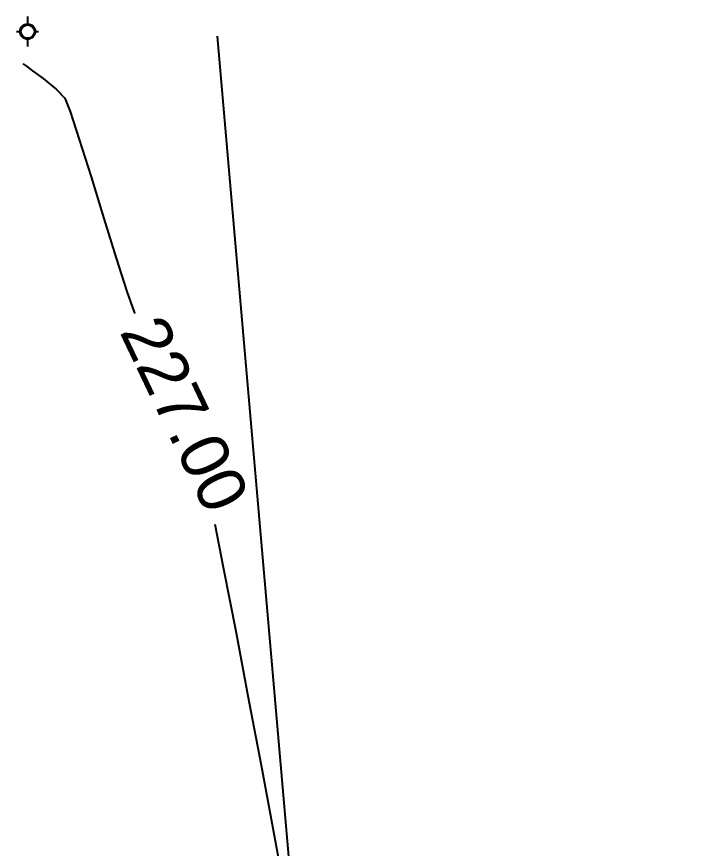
# Model space of a CAD drawing. Header units: metres. Extents: x 600780 to 602257, y 1303551 to 1303943.
# Drawn here: x 601481.55 to 601495.59, y 1303749.43 to 1303766.75 of the extents above; entities that cross this region are included whole.
import ezdxf

# ---------------------------------------------------------------- set-up
doc = ezdxf.new("R2010")
doc.units = ezdxf.units.M
doc.header["$LTSCALE"] = 0.0254
doc.header["$MEASUREMENT"] = 0
for name, color, linetype in [('CERCO', 6, 'Continuous'), ('CONT-MJR', 30, 'Continuous'), ('POSTE DE LUZ', 1, 'Continuous')]:
    doc.layers.add(name, color=color, linetype=linetype)
doc.styles.add('CURVAS', font='arial.ttf', dxfattribs={"height": 1})

# ---------------------------------------------------------------- blocks, each defined once
blk = doc.blocks.new('*U61')
at = {"layer": 'CONT-MJR', "elevation": 227, "flags": 128}
for points in [[(601481.677, 1303765.772), (601481.696, 1303765.757), (601481.754, 1303765.713), (601481.884, 1303765.618), (601482.101, 1303765.455), (601482.372, 1303765.235), (601482.553, 1303765.049), (601482.663, 1303764.771), (601482.855, 1303764.187), (601483.1, 1303763.407), (601483.368, 1303762.545), (601483.626, 1303761.714), (601483.847, 1303761.025), (601483.999, 1303760.592), (601484.011, 1303760.565)], [(601485.676, 1303756.179), (601485.852, 1303755.285), (601486.117, 1303753.911), (601486.386, 1303752.492), (601486.637, 1303751.156), (601486.847, 1303750.031), (601486.993, 1303749.246), (601487.052, 1303748.928), (601487.089, 1303748.756), (601487.135, 1303748.542), (601487.17, 1303748.37), (601487.207, 1303748.16), (601487.265, 1303747.81), (601487.323, 1303747.461), (601487.358, 1303747.251)]]:
    blk.add_lwpolyline(points, dxfattribs=at)
at = {"layer": 'CONT-MJR', "color": 2, "insert": (601485.048, 1303758.47, 227), "char_height": 1, "attachment_point": 5, "rotation": 295.4977, "style": 'CURVAS'}
blk.add_mtext('{227.00}', dxfattribs=at)

msp = doc.modelspace()

# ---------------------------------------------------------------- linework, layer by layer
at = {"layer": 'CERCO'}
msp.add_lwpolyline([(601485.726, 1303766.34), (601487.239, 1303748.936), (601488.091, 1303736.874), (601488.627, 1303720.593), (601488.689, 1303713.461), (601489.295, 1303696.593), (601490.014, 1303680.326), (601490.797, 1303667.297), (601491.869, 1303658.706), (601491.941, 1303652.114), (601491.709, 1303644.361), (601487.94885, 1303634.94883), (601495.59316, 1303632.69808)], dxfattribs=at)
at = {"layer": 'POSTE DE LUZ'}
for p, q in [((601481.78, 1303766.74539), (601481.78, 1303766.575)), ((601481.5515, 1303766.435), (601481.64, 1303766.435)), ((601481.92, 1303766.435), (601482.0085, 1303766.435)), ((601481.78, 1303766.295), (601481.78, 1303766.12461))]:
    msp.add_line(p, q, dxfattribs=at)
for radius in [0.16, 0.14]:
    msp.add_circle((601481.78, 1303766.435), radius, dxfattribs=at)

# ---------------------------------------------------------------- block references
at = {"layer": 'CONT-MJR'}
msp.add_blockref('*U61', (0, 0), dxfattribs=at)

doc.saveas('drawing.dxf')
